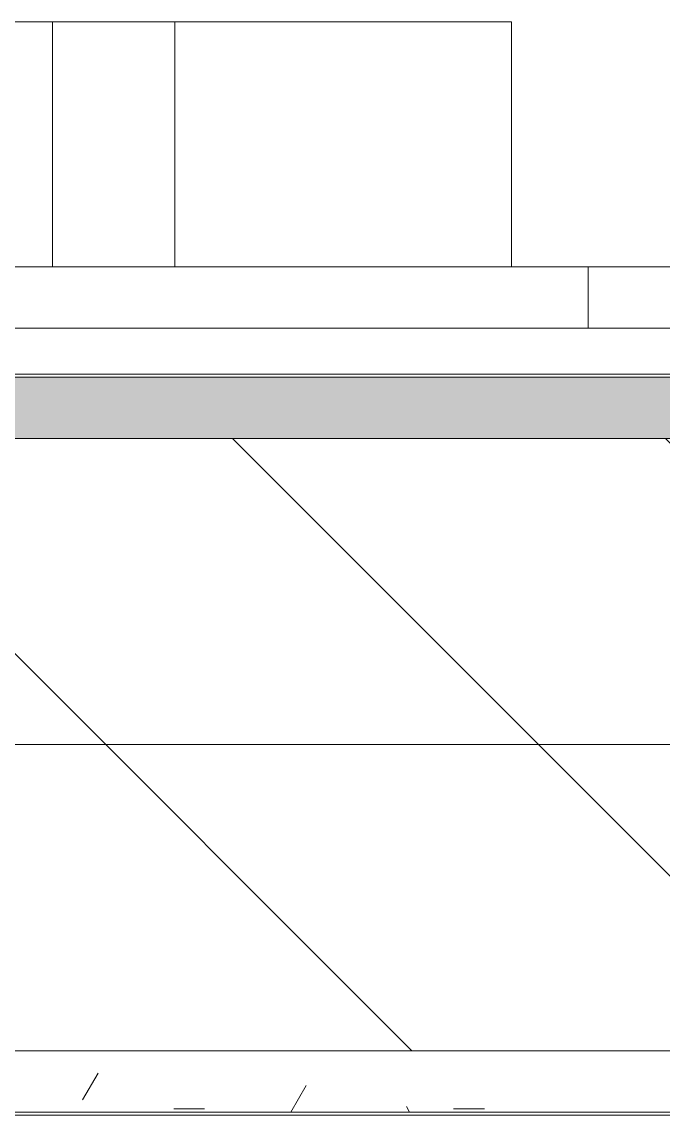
# Model space of a CAD drawing. Header units: millimetres. Extents: x -4185 to 186529, y -8553 to 29097.
# Drawn here: x 10557.5 to 10767, y 7679 to 8036 of the extents above; entities that cross this region are included whole.
import ezdxf

# ---------------------------------------------------------------- set-up
doc = ezdxf.new("R2010")
doc.units = ezdxf.units.MM
doc.linetypes.add('Осевая', pattern=[3175, 635, -476.25, 1587.5, -476.25])
for name, color, linetype, lineweight in [('A-WALL', 7, 'Continuous', 9), ('I-WALL', 7, 'Continuous', 9), ('Оси-2', 7, 'Осевая', 9)]:
    doc.layers.add(name, color=color, linetype=linetype, lineweight=lineweight)
for name, color, linetype, lineweight, true_color in [('A-WALL-1', 7, 'Continuous', 9, 0x3c3c3c), ('A-WALL-FNSH-1', 7, 'Continuous', 9, 0x3c3c3c), ('I-FURN-1', 7, 'Continuous', 9, 0xf0f0f0)]:
    doc.layers.add(name, color=color, linetype=linetype, lineweight=lineweight, true_color=true_color)
pattern_1 = [(0, (0, 0), (121.92, 30.48), [10.058, -81.382, 10.058, -81.382, -487.68]), (0, (0, 0), (121.92, 30.48), [-182.88, 10.058, -172.822, 10.058, -81.382, -213.36]), (0, (0, 0), (121.92, 30.48), [-457.2, 10.058, -50.902, 10.058, -142.342]), (120, (45.72, 15.24), (-87.356454, 90.34582), [10.058, -81.382, 10.058, -81.382, -487.68]), (120, (45.72, 15.24), (-87.356454, 90.34582), [-182.88, 10.058, -172.822, 10.058, -81.382, -213.36]), (120, (45.72, 15.24), (-87.356454, 90.34582), [-457.2, 10.058, -50.902, 10.058, -142.342]), (240, (60.96, 76.2), (-34.563546, -120.82582), [10.058, -81.382, 10.058, -81.382, -487.68]), (240, (60.96, 76.2), (-34.563546, -120.82582), [-182.88, 10.058, -172.822, 10.058, -81.382, -213.36]), (240, (60.96, 76.2), (-34.563546, -120.82582), [-457.2, 10.058, -50.902, 10.058, -142.342])]

# ---------------------------------------------------------------- blocks, each defined once
blk = doc.blocks.new('Бизиборд лего - бизиборд 1_21б-32328682-План размещения напольных электротехнических лючков и розеток 1 этажа в осях 1-12')
at = {"layer": 'I-FURN-1'}
for p, q in [((315, 100), (15, 100)), ((15, 100), (315, 100)), ((365, 100), (315, 100)), ((315, 100), (365, 100)), ((365, 100), (325, 100)), ((325, 100), (325, 20)), ((325, 20), (325, 100)), ((325, 100), (365, 100)), ((365, 100), (325, 100)), ((325, 100), (325, 20)), ((325, 20), (325, 100)), ((325, 100), (365, 100)), ((475, 100), (365, 100)), ((365, 100), (475, 100)), ((475, 100), (365, 100)), ((365, 100), (475, 100)), ((365, 20), (365, 100)), ((365, 100), (365, 20)), ((475, 20), (475, 100)), ((475, 100), (475, 20)), ((475, 20), (475, 100)), ((475, 100), (475, 20)), ((500, 20), (0, 20)), ((315, 20), (330, 20)), ((330, 20), (315, 20)), ((315, 20), (325, 20)), ((325, 20), (330, 20)), ((330, 20), (325, 20)), ((325, 20), (330, 20)), ((330, 20), (325, 20)), ((325, 20), (330, 20)), ((330, 20), (331.34, 20)), ((334.86, 20), (330, 20)), ((330, 20), (334.86, 20)), ((334.86, 20), (330, 20)), ((330, 20), (334.86, 20)), ((334.86, 20), (330, 20)), ((330, 20), (334.86, 20)), ((334.86, 20), (330, 20)), ((330, 20), (331.34, 20)), ((334.86, 20), (330, 20)), ((330, 20), (334.86, 20)), ((334.86, 20), (330, 20)), ((330, 20), (330.34, 20)), ((334.86, 20), (330, 20)), ((330, 20), (334.86, 20)), ((330.34, 20), (330, 20)), ((330, 20), (330.34, 20)), ((331.34, 20), (330, 20)), ((330, 20), (334.86, 20)), ((334.86, 20), (330, 20)), ((330, 20), (334.86, 20)), ((334.86, 20), (330, 20)), ((330, 20), (334.86, 20)), ((334.86, 20), (330, 20)), ((330, 20), (334.86, 20)), ((334.86, 20), (330, 20)), ((330, 20), (334.86, 20)), ((330.34, 20), (330, 20)), ((330, 20), (334.86, 20)), ((334.86, 20), (330, 20)), ((330, 20), (334.86, 20)), ((334.86, 20), (330, 20)), ((330, 20), (334.86, 20)), ((334.86, 20), (330, 20)), ((330, 20), (334.86, 20)), ((334.86, 20), (330, 20)), ((330, 20), (334.86, 20)), ((330.34, 20), (330, 20)), ((330, 20), (334.86, 20)), ((334.86, 20), (330, 20)), ((330, 20), (334.86, 20)), ((334.86, 20), (330, 20)), ((330, 20), (330.34, 20)), ((330.34, 20), (330, 20)), ((330, 20), (330.34, 20)), ((334.86, 20), (330, 20)), ((330, 20), (334.86, 20)), ((334.86, 20), (330, 20)), ((330, 20), (334.86, 20)), ((334.86, 20), (330, 20)), ((330, 20), (332.93, 20)), ((334.86, 20), (330, 20)), ((330, 20), (350, 20)), ((350, 20), (330, 20)), ((330.34, 20), (334.86, 20)), ((331.34, 20), (330.34, 20)), ((330.34, 20), (334.86, 20)), ((334.86, 20), (330.34, 20)), ((331.34, 20), (330.34, 20)), ((330.34, 20), (334.86, 20)), ((334.86, 20), (330.34, 20)), ((330.34, 20), (331.34, 20)), ((331.34, 20), (334.88, 20)), ((334.88, 20), (331.34, 20)), ((331.34, 20), (334.88, 20)), ((334.88, 20), (331.34, 20)), ((331.34, 20), (334.88, 20)), ((334.88, 20), (331.34, 20)), ((331.34, 20), (334.88, 20)), ((331.34, 20), (334.86, 20)), ((331.34, 20), (334.86, 20)), ((332.93, 20), (331.34, 20)), ((334.86, 20), (331.34, 20)), ((332.93, 20), (331.34, 20)), ((331.34, 20), (334.86, 20)), ((334.86, 20), (332.93, 20)), ((334.86, 20), (332.93, 20)), ((332.93, 20), (334.86, 20)), ((334.86, 20), (335, 20)), ((335, 20), (334.86, 20)), ((334.86, 20), (335, 20)), ((335, 20), (334.86, 20)), ((334.86, 20), (335, 20)), ((335, 20), (334.86, 20)), ((334.86, 20), (335, 20)), ((335, 20), (334.86, 20)), ((334.86, 20), (335, 20)), ((335, 20), (334.86, 20)), ((334.86, 20), (335, 20)), ((335, 20), (334.86, 20)), ((334.86, 20), (335, 20)), ((335, 20), (334.86, 20)), ((334.86, 20), (335, 20)), ((335, 20), (334.86, 20)), ((334.86, 20), (335, 20)), ((335, 20), (334.86, 20)), ((334.86, 20), (335, 20)), ((335, 20), (334.86, 20)), ((334.86, 20), (335, 20)), ((335, 20), (334.86, 20)), ((334.86, 20), (335, 20)), ((335, 20), (334.86, 20)), ((334.86, 20), (335, 20)), ((335, 20), (334.86, 20)), ((334.86, 20), (335, 20)), ((335, 20), (334.86, 20)), ((334.86, 20), (335, 20)), ((335, 20), (334.86, 20)), ((334.86, 20), (335, 20)), ((335, 20), (334.86, 20)), ((334.86, 20), (335, 20)), ((335, 20), (334.86, 20)), ((334.86, 20), (335, 20)), ((335, 20), (334.86, 20)), ((334.86, 20), (335, 20)), ((335, 20), (334.86, 20)), ((334.86, 20), (335, 20)), ((335, 20), (334.86, 20)), ((334.86, 20), (335, 20)), ((335, 20), (334.86, 20)), ((334.86, 20), (335, 20)), ((335, 20), (334.86, 20)), ((334.86, 20), (335, 20)), ((335, 20), (334.86, 20)), ((334.86, 20), (335, 20)), ((335, 20), (334.86, 20)), ((334.86, 20), (335, 20)), ((335, 20), (334.86, 20)), ((334.86, 20), (335, 20)), ((335, 20), (334.86, 20)), ((335, 20), (340, 20)), ((340, 20), (335, 20)), ((335, 20), (340, 20)), ((340, 20), (335, 20)), ((335, 20), (340, 20)), ((340, 20), (335, 20)), ((335, 20), (340, 20)), ((335, 20), (345, 20)), ((350, 20), (335, 20)), ((335, 20), (350, 20)), ((350, 20), (335, 20)), ((335, 20), (350, 20)), ((350, 20), (335, 20)), ((335, 20), (350, 20)), ((350, 20), (335, 20)), ((335, 20), (345, 20)), ((345, 20), (335, 20)), ((335, 20), (350, 20)), ((337.41, 20), (335, 20)), ((335, 20), (350, 20)), ((350, 20), (335, 20)), ((335, 20), (350, 20)), ((337.41, 20), (335, 20)), ((335, 20), (337.41, 20)), ((350, 20), (335, 20)), ((335, 20), (350, 20)), ((350, 20), (335, 20)), ((335, 20), (340, 20)), ((350, 20), (335, 20)), ((335, 20), (350, 20)), ((350, 20), (335, 20)), ((335, 20), (350, 20)), ((350, 20), (335, 20)), ((335, 20), (350, 20)), ((350, 20), (335, 20)), ((335, 20), (340, 20)), ((348.66, 20), (335, 20)), ((335, 20), (350, 20)), ((350, 20), (335, 20)), ((335, 20), (350, 20)), ((350, 20), (335, 20)), ((335, 20), (350, 20)), ((350, 20), (335, 20)), ((335, 20), (350, 20)), ((337.41, 20), (335, 20)), ((335, 20), (350, 20)), ((350, 20), (335, 20)), ((335, 20), (350, 20)), ((349.66, 20), (335, 20)), ((335, 20), (350, 20)), ((342.59, 20), (335, 20)), ((335, 20), (350, 20)), ((349.66, 20), (335, 20)), ((335, 20), (347.07, 20)), ((347.07, 20), (335, 20)), ((335, 20), (337.41, 20)), ((345, 20), (335, 20)), ((335, 20), (347.07, 20)), ((350, 20), (335, 20)), ((340, 20), (337.41, 20)), ((340, 20), (337.41, 20)), ((337.41, 20), (345, 20)), ((340, 20), (337.41, 20)), ((337.41, 20), (345, 20)), ((350, 20), (340, 20)), ((342.59, 20), (340, 20)), ((340, 20), (350, 20)), ((340, 20), (345, 20)), ((342.59, 20), (340, 20)), ((340.13, 20), (345, 20)), ((345, 20), (340.13, 20)), ((340.13, 20), (345, 20)), ((345, 20), (340.13, 20)), ((340.13, 20), (345, 20)), ((345, 20), (340.13, 20)), ((340.13, 20), (345, 20)), ((345, 20), (342.59, 20)), ((350, 20), (342.59, 20)), ((350, 20), (342.59, 20)), ((345, 20), (348.66, 20)), ((345, 20), (347.07, 20)), ((347.07, 20), (345, 20)), ((347.07, 20), (345, 20)), ((345, 20), (347.07, 20)), ((345, 20), (350, 20)), ((345, 20), (347.07, 20)), ((348.66, 20), (345, 20)), ((345.38, 20), (348.66, 20)), ((348.66, 20), (345.38, 20)), ((345.38, 20), (348.66, 20)), ((348.66, 20), (345.38, 20)), ((345.38, 20), (348.66, 20)), ((348.66, 20), (345.38, 20)), ((345.38, 20), (348.66, 20)), ((347.07, 20), (348.66, 20)), ((348.66, 20), (347.07, 20)), ((350, 20), (347.07, 20)), ((347.07, 20), (350, 20)), ((347.07, 20), (350, 20)), ((349.66, 20), (347.07, 20)), ((347.07, 20), (349.66, 20)), ((347.07, 20), (350, 20)), ((348.66, 20), (350, 20)), ((348.66, 20), (350, 20)), ((349.66, 20), (348.66, 20)), ((350, 20), (348.66, 20)), ((350, 20), (348.66, 20)), ((350, 20), (349.66, 20)), ((350, 20), (349.66, 20)), ((350, 20), (349.66, 20)), ((350, 20), (349.66, 20)), ((349.66, 20), (350, 20)), ((350, 20), (365, 20)), ((365, 20), (350, 20)), ((350, 20), (365, 20)), ((365, 20), (350, 20)), ((350, 20), (365, 20)), ((365, 20), (350, 20)), ((350, 20), (365, 20)), ((365, 20), (390, 20)), ((390, 20), (365, 20)), ((365, 20), (390, 20)), ((390, 20), (365, 20)), ((365, 20), (390, 20)), ((390, 20), (390.34, 20)), ((390.34, 20), (390, 20)), ((390, 20), (407.07, 20)), ((392.93, 20), (390, 20)), ((390, 20), (410, 20)), ((390.34, 20), (390, 20)), ((390, 20), (410, 20)), ((391.34, 20), (390, 20)), ((390, 20), (410, 20)), ((410, 20), (390, 20)), ((390, 20), (407.07, 20)), ((410, 20), (390, 20)), ((390, 20), (410, 20)), ((397.41, 20), (390, 20)), ((390, 20), (410, 20)), ((410, 20), (390, 20)), ((390, 20), (410, 20)), ((410, 20), (390, 20)), ((390, 20), (405, 20)), ((410, 20), (390, 20)), ((390, 20), (410, 20)), ((391.34, 20), (390, 20)), ((390, 20), (410, 20)), ((395, 20), (390, 20)), ((390, 20), (410, 20)), ((410, 20), (390, 20)), ((390, 20), (410, 20)), ((410, 20), (390, 20)), ((390, 20), (390.34, 20)), ((410, 20), (390, 20)), ((390, 20), (410, 20)), ((390.34, 20), (390, 20)), ((390, 20), (410, 20)), ((410, 20), (390, 20)), ((390, 20), (410, 20)), ((410, 20), (390, 20)), ((390, 20), (390.34, 20)), ((407.07, 20), (390, 20)), ((390, 20), (410, 20)), ((391.34, 20), (390, 20)), ((390, 20), (391.34, 20)), ((391.34, 20), (390, 20)), ((390, 20), (409.66, 20)), ((405, 20), (390, 20)), ((390, 20), (395, 20)), ((400, 20), (390, 20)), ((390, 20), (402.59, 20)), ((410, 20), (390, 20)), ((390, 20), (390.34, 20)), ((410, 20), (390, 20)), ((390, 20), (392.93, 20)), ((409.66, 20), (390, 20)), ((390, 20), (410, 20)), ((410, 20), (390, 20)), ((390.34, 20), (392.93, 20)), ((392.93, 20), (390.34, 20)), ((391.34, 20), (390.34, 20)), ((390.34, 20), (409.66, 20)), ((391.34, 20), (390.34, 20)), ((390.34, 20), (391.34, 20)), ((390.34, 20), (391.34, 20)), ((391.34, 20), (397.41, 20)), ((397.41, 20), (391.34, 20)), ((391.34, 20), (397.41, 20)), ((397.41, 20), (391.34, 20)), ((391.34, 20), (397.41, 20)), ((392.93, 20), (391.34, 20)), ((392.93, 20), (391.34, 20)), ((410, 20), (391.34, 20)), ((392.93, 20), (391.34, 20)), ((391.34, 20), (392.93, 20)), ((410, 20), (391.34, 20)), ((391.34, 20), (410, 20)), ((395, 20), (391.34, 20)), ((391.34, 20), (410, 20)), ((392.93, 20), (402.59, 20)), ((405, 20), (392.93, 20)), ((410, 20), (392.93, 20)), ((395, 20), (392.93, 20)), ((395, 20), (392.93, 20)), ((395, 20), (392.93, 20)), ((392.93, 20), (395, 20)), ((392.93, 20), (410, 20)), ((410, 20), (395, 20)), ((397.41, 20), (395, 20)), ((410, 20), (395, 20)), ((397.41, 20), (395, 20)), ((395, 20), (397.41, 20)), ((410, 20), (395, 20)), ((395, 20), (410, 20)), ((400, 20), (397.41, 20)), ((410, 20), (397.41, 20)), ((400, 20), (397.41, 20)), ((397.41, 20), (400, 20)), ((397.92, 20), (408.43, 20)), ((408.43, 20), (397.92, 20)), ((397.92, 20), (408.43, 20)), ((408.43, 20), (397.92, 20)), ((397.92, 20), (408.43, 20)), ((410, 20), (400, 20)), ((402.59, 20), (400, 20)), ((400, 20), (402.59, 20)), ((410, 20), (400, 20)), ((402.59, 20), (409.66, 20)), ((405, 20), (402.59, 20)), ((402.59, 20), (405, 20)), ((402.59, 20), (407.07, 20)), ((407.07, 20), (405, 20)), ((405, 20), (410, 20)), ((407.07, 20), (405, 20)), ((405, 20), (407.07, 20)), ((410, 20), (405, 20)), ((409.66, 20), (407.07, 20)), ((407.07, 20), (410, 20)), ((407.07, 20), (410, 20)), ((410, 20), (407.07, 20)), ((407.07, 20), (409.66, 20)), ((408.66, 20), (407.07, 20)), ((407.07, 20), (410, 20)), ((409.66, 20), (408.66, 20)), ((409.66, 20), (410, 20)), ((410, 20), (409.66, 20)), ((409.66, 20), (410, 20)), ((409.66, 20), (410, 20)), ((410, 20), (409.66, 20)), ((409.66, 20), (410, 20)), ((410, 20), (409.66, 20)), ((410, 20), (450, 20)), ((450, 20), (410, 20)), ((410, 20), (450, 20)), ((450, 20), (410, 20)), ((410, 20), (450, 20)), ((450, 20), (450.34, 20)), ((452.93, 20), (450, 20)), ((450, 20), (452.93, 20)), ((470, 20), (450, 20)), ((450, 20), (470, 20)), ((470, 20), (450, 20)), ((450, 20), (451.34, 20)), ((470, 20), (450, 20)), ((450, 20), (470, 20)), ((470, 20), (450, 20)), ((450, 20), (469.66, 20)), ((462.59, 20), (450, 20)), ((450, 20), (470, 20)), ((470, 20), (450, 20)), ((450, 20), (451.34, 20)), ((470, 20), (450, 20)), ((450, 20), (470, 20)), ((470, 20), (450, 20)), ((450, 20), (470, 20)), ((470, 20), (450, 20)), ((450, 20), (457.41, 20)), ((455, 20), (450, 20)), ((450, 20), (470, 20)), ((470, 20), (450, 20)), ((450, 20), (470, 20)), ((470, 20), (450, 20)), ((450, 20), (450.34, 20)), ((457.41, 20), (450, 20)), ((450, 20), (470, 20)), ((455, 20), (450, 20)), ((450, 20), (450.34, 20)), ((470, 20), (450, 20)), ((450, 20), (470, 20)), ((470, 20), (450, 20)), ((450, 20), (470, 20)), ((470, 20), (450, 20)), ((450, 20), (452.93, 20)), ((462.59, 20), (450, 20)), ((450, 20), (460, 20)), ((462.59, 20), (450, 20)), ((450, 20), (470, 20)), ((470, 20), (450, 20)), ((450, 20), (451.34, 20)), ((450.34, 20), (450, 20)), ((450, 20), (467.07, 20)), ((467.07, 20), (450, 20)), ((450, 20), (470, 20)), ((470, 20), (450, 20)), ((450, 20), (470, 20)), ((470, 20), (450, 20)), ((450, 20), (470, 20)), ((470, 20), (450, 20)), ((450, 20), (470, 20)), ((470, 20), (450, 20)), ((450.34, 20), (457.41, 20)), ((450.34, 20), (465, 20)), ((450.34, 20), (470, 20)), ((468.66, 20), (450.34, 20)), ((451.34, 20), (455, 20)), ((455, 20), (451.34, 20)), ((451.34, 20), (455, 20)), ((455, 20), (451.34, 20)), ((451.34, 20), (455, 20)), ((451.34, 20), (460, 20)), ((451.34, 20), (455, 20)), ((451.34, 20), (468.66, 20)), ((455, 20), (452.93, 20)), ((452.93, 20), (455, 20)), ((452.93, 20), (467.07, 20)), ((457.41, 20), (455, 20)), ((455, 20), (470, 20)), ((455, 20), (470, 20)), ((470, 20), (455, 20)), ((470, 20), (455, 20)), ((455.71, 20), (460, 20)), ((460, 20), (455.71, 20)), ((455.71, 20), (460, 20)), ((460, 20), (455.71, 20)), ((455.71, 20), (460, 20)), ((457.41, 20), (462.59, 20)), ((460, 20), (457.41, 20)), ((457.41, 20), (470, 20)), ((470, 20), (457.41, 20)), ((462.59, 20), (460, 20)), ((460, 20), (462.59, 20)), ((460, 20), (468.66, 20)), ((460.97, 20), (468.66, 20)), ((468.66, 20), (460.97, 20)), ((460.97, 20), (468.66, 20)), ((468.66, 20), (460.97, 20)), ((460.97, 20), (468.66, 20)), ((462.59, 20), (467.07, 20)), ((467.07, 20), (462.59, 20)), ((462.59, 20), (465, 20)), ((465, 20), (462.59, 20)), ((470, 20), (462.59, 20)), ((465, 20), (462.59, 20)), ((465, 20), (467.07, 20)), ((467.07, 20), (465, 20)), ((465, 20), (470, 20)), ((468.66, 20), (465, 20)), ((467.07, 20), (470, 20)), ((469.66, 20), (467.07, 20)), ((467.07, 20), (468.66, 20)), ((468.66, 20), (467.07, 20)), ((467.07, 20), (470, 20)), ((467.07, 20), (470, 20)), ((470, 20), (467.07, 20)), ((468.66, 20), (470, 20)), ((469.66, 20), (468.66, 20)), ((468.66, 20), (469.66, 20)), ((470, 20), (468.66, 20)), ((468.66, 20), (470, 20)), ((470, 20), (468.66, 20)), ((470, 20), (469.66, 20)), ((469.66, 20), (470, 20)), ((470, 20), (469.66, 20)), ((469.66, 20), (470, 20)), ((470, 20), (475, 20)), ((475, 20), (470, 20)), ((470, 20), (475, 20)), ((475, 20), (470, 20)), ((470, 20), (475, 20)), ((475, 20), (500, 20)), ((1000, 20), (500, 20)), ((500, 20), (500, 0)), ((500, 0), (500, 20)), ((500, 20), (524.01, 20)), ((500, 0), (500, 20)), ((500, 20), (500, 0)), ((0, 0), (500, 0)), ((330, 0), (290, 0)), ((290, 0), (330, 0)), ((330, 0), (290, 0)), ((340, 0), (330, 0)), ((330, 0), (332.93, 0)), ((330.34, 0), (330, 0)), ((330, 0), (340, 0)), ((340, 0), (330, 0)), ((330, 0), (340, 0)), ((340, 0), (330, 0)), ((330, 0), (340, 0)), ((340, 0), (330, 0)), ((330, 0), (330.34, 0)), ((332.93, 0), (330, 0)), ((330, 0), (340, 0)), ((340, 0), (330, 0)), ((330, 0), (340, 0)), ((340, 0), (330, 0)), ((330, 0), (340, 0)), ((335, 0), (330, 0)), ((330, 0), (335, 0)), ((340, 0), (330, 0)), ((330, 0), (340, 0)), ((340, 0), (330, 0)), ((330, 0), (340, 0)), ((330.34, 0), (330, 0)), ((330, 0), (340, 0)), ((340, 0), (330, 0)), ((330, 0), (331.34, 0)), ((340, 0), (330, 0)), ((330, 0), (340, 0)), ((340, 0), (330, 0)), ((330, 0), (340, 0)), ((340, 0), (330, 0)), ((330, 0), (340, 0)), ((340, 0), (330, 0)), ((330, 0), (340, 0)), ((340, 0), (330, 0)), ((330, 0), (340, 0)), ((332.93, 0), (330, 0)), ((330, 0), (340, 0)), ((340, 0), (330, 0)), ((330, 0), (340, 0)), ((330.34, 0), (330, 0)), ((330, 0), (335, 0)), ((340, 0), (330, 0)), ((330, 0), (330.34, 0)), ((332.93, 0), (330, 0)), ((330, 0), (330.34, 0)), ((340, 0), (330, 0)), ((330, 0), (340, 0)), ((340, 0), (330, 0)), ((330, 0), (340, 0)), ((340, 0), (330, 0)), ((330, 0), (340, 0)), ((350, 0), (330, 0)), ((330, 0), (350, 0)), ((340, 0), (330.34, 0)), ((330.34, 0), (337.41, 0)), ((340, 0), (330.34, 0)), ((331.34, 0), (330.34, 0)), ((330.34, 0), (340, 0)), ((330.34, 0), (335, 0)), ((334.88, 0), (331.34, 0)), ((331.34, 0), (334.88, 0)), ((334.88, 0), (331.34, 0)), ((331.34, 0), (340, 0)), ((332.93, 0), (331.34, 0)), ((332.93, 0), (340, 0)), ((340, 0), (332.93, 0)), ((340, 0), (332.93, 0)), ((335, 0), (332.93, 0)), ((340, 0), (332.93, 0)), ((340, 0), (335, 0)), ((335, 0), (340, 0)), ((340, 0), (335, 0)), ((340, 0), (335, 0)), ((335, 0), (340, 0)), ((337.41, 0), (335, 0)), ((335, 0), (337.41, 0)), ((335, 0), (340, 0)), ((337.41, 0), (340, 0)), ((340, 0), (337.41, 0)), ((337.41, 0), (340, 0)), ((340.13, 0), (340, 0)), ((340, 0), (340.13, 0)), ((340.13, 0), (340, 0)), ((340, 0), (340.13, 0)), ((340.13, 0), (340, 0)), ((340, 0), (340.13, 0)), ((340.13, 0), (340, 0)), ((340, 0), (340.13, 0)), ((340.13, 0), (340, 0)), ((340, 0), (340.13, 0)), ((340.13, 0), (340, 0)), ((340, 0), (340.13, 0)), ((340.13, 0), (340, 0)), ((340, 0), (340.13, 0)), ((340.13, 0), (340, 0)), ((340, 0), (340.13, 0)), ((340.13, 0), (340, 0)), ((340, 0), (340.13, 0)), ((340.13, 0), (340, 0)), ((340, 0), (340.13, 0)), ((340.13, 0), (340, 0)), ((340, 0), (340.13, 0)), ((340.13, 0), (340, 0)), ((340, 0), (340.13, 0)), ((340.13, 0), (340, 0)), ((340, 0), (340.13, 0)), ((340.13, 0), (340, 0)), ((340, 0), (340.13, 0)), ((340.13, 0), (340, 0)), ((340, 0), (340.13, 0)), ((340.13, 0), (340, 0)), ((340, 0), (340.13, 0)), ((340.13, 0), (340, 0)), ((340, 0), (340.13, 0)), ((340.13, 0), (340, 0)), ((340, 0), (340.13, 0)), ((340.13, 0), (340, 0)), ((340, 0), (340.13, 0)), ((340.13, 0), (340, 0)), ((340, 0), (340.13, 0)), ((340.13, 0), (340, 0)), ((340, 0), (340.13, 0)), ((340.13, 0), (340, 0)), ((340, 0), (340.13, 0)), ((340.13, 0), (340, 0)), ((340, 0), (340.13, 0)), ((340.13, 0), (340, 0)), ((340, 0), (340.13, 0)), ((340.13, 0), (340, 0)), ((340, 0), (340.13, 0)), ((340.13, 0), (340, 0)), ((340, 0), (340.13, 0)), ((345, 0), (340.13, 0)), ((340.13, 0), (345, 0)), ((345, 0), (340.13, 0)), ((345, 0), (340.13, 0)), ((340.13, 0), (350, 0)), ((350, 0), (340.13, 0)), ((340.13, 0), (350, 0)), ((350, 0), (340.13, 0)), ((340.13, 0), (347.07, 0)), ((350, 0), (340.13, 0)), ((340.13, 0), (350, 0)), ((348.66, 0), (340.13, 0)), ((340.13, 0), (350, 0)), ((348.66, 0), (340.13, 0)), ((340.13, 0), (350, 0)), ((348.66, 0), (340.13, 0)), ((340.13, 0), (350, 0)), ((350, 0), (340.13, 0)), ((340.13, 0), (350, 0)), ((350, 0), (340.13, 0)), ((340.13, 0), (350, 0)), ((350, 0), (340.13, 0)), ((340.13, 0), (350, 0)), ((350, 0), (340.13, 0)), ((340.13, 0), (350, 0)), ((345, 0), (340.13, 0)), ((340.13, 0), (350, 0)), ((349.66, 0), (340.13, 0)), ((340.13, 0), (350, 0)), ((345, 0), (340.13, 0)), ((340.13, 0), (347.07, 0)), ((350, 0), (340.13, 0)), ((340.13, 0), (350, 0)), ((350, 0), (340.13, 0)), ((340.13, 0), (350, 0)), ((350, 0), (340.13, 0)), ((340.13, 0), (348.66, 0)), ((350, 0), (340.13, 0)), ((340.13, 0), (350, 0)), ((350, 0), (340.13, 0)), ((340.13, 0), (350, 0)), ((350, 0), (340.13, 0)), ((340.13, 0), (350, 0)), ((345, 0), (340.13, 0)), ((340.13, 0), (342.59, 0)), ((342.59, 0), (340.13, 0)), ((340.13, 0), (350, 0)), ((345, 0), (340.13, 0)), ((340.13, 0), (348.66, 0)), ((342.59, 0), (340.13, 0)), ((340.13, 0), (349.66, 0)), ((350, 0), (340.13, 0)), ((340.13, 0), (350, 0)), ((350, 0), (340.13, 0)), ((340.13, 0), (350, 0)), ((342.59, 0), (347.07, 0)), ((345, 0), (342.59, 0)), ((350, 0), (342.59, 0)), ((350, 0), (345, 0)), ((350, 0), (345, 0)), ((350, 0), (345, 0)), ((347.07, 0), (345, 0)), ((350, 0), (345, 0)), ((350, 0), (345, 0)), ((348.66, 0), (345.38, 0)), ((345.38, 0), (348.66, 0)), ((348.66, 0), (345.38, 0)), ((347.07, 0), (348.66, 0)), ((347.07, 0), (350, 0)), ((348.66, 0), (347.07, 0)), ((347.07, 0), (349.66, 0)), ((348.66, 0), (350, 0)), ((350, 0), (348.66, 0)), ((350, 0), (348.66, 0)), ((350, 0), (348.66, 0)), ((348.66, 0), (349.66, 0)), ((349.66, 0), (348.66, 0)), ((348.66, 0), (349.66, 0)), ((350, 0), (349.66, 0)), ((349.66, 0), (350, 0)), ((350, 0), (349.66, 0)), ((349.66, 0), (350, 0)), ((349.66, 0), (350, 0)), ((349.66, 0), (350, 0)), ((390, 0), (350, 0)), ((350, 0), (390, 0)), ((390, 0), (350, 0)), ((392.93, 0), (390, 0)), ((390, 0), (409.66, 0)), ((410, 0), (390, 0)), ((390, 0), (410, 0)), ((391.34, 0), (390, 0)), ((390, 0), (391.34, 0)), ((410, 0), (390, 0)), ((390, 0), (410, 0)), ((392.93, 0), (390, 0)), ((390, 0), (405, 0)), ((410, 0), (390, 0)), ((390, 0), (390.34, 0)), ((410, 0), (390, 0)), ((390, 0), (390.34, 0)), ((410, 0), (390, 0)), ((390, 0), (408.66, 0)), ((408.66, 0), (390, 0)), ((390, 0), (408.66, 0)), ((410, 0), (390, 0)), ((390, 0), (410, 0)), ((410, 0), (390, 0)), ((390, 0), (410, 0)), ((410, 0), (390, 0)), ((390, 0), (408.66, 0)), ((391.34, 0), (390, 0)), ((390, 0), (391.34, 0)), ((410, 0), (390, 0)), ((390, 0), (410, 0)), ((410, 0), (390, 0)), ((390, 0), (410, 0)), ((410, 0), (390, 0)), ((390, 0), (410, 0)), ((395, 0), (390, 0)), ((390, 0), (410, 0)), ((410, 0), (390, 0)), ((390, 0), (410, 0)), ((410, 0), (390, 0)), ((390, 0), (410, 0)), ((390.34, 0), (390, 0)), ((390, 0), (397.41, 0)), ((410, 0), (390, 0)), ((390, 0), (402.59, 0)), ((395, 0), (390, 0)), ((390, 0), (409.66, 0)), ((392.93, 0), (390, 0)), ((390, 0), (395, 0)), ((409.66, 0), (390, 0)), ((390, 0), (410, 0)), ((410, 0), (390, 0)), ((390, 0), (410, 0)), ((410, 0), (390, 0)), ((390, 0), (410, 0)), ((410, 0), (390, 0)), ((390, 0), (410, 0)), ((390.34, 0), (392.93, 0)), ((390.34, 0), (392.93, 0)), ((410, 0), (390.34, 0)), ((397.41, 0), (391.34, 0)), ((391.34, 0), (397.41, 0)), ((397.41, 0), (391.34, 0)), ((397.41, 0), (391.34, 0)), ((391.34, 0), (392.93, 0)), ((402.59, 0), (391.34, 0)), ((391.34, 0), (409.66, 0)), ((410, 0), (392.93, 0)), ((392.93, 0), (395, 0)), ((397.41, 0), (392.93, 0)), ((392.93, 0), (407.07, 0)), ((392.93, 0), (410, 0)), ((395, 0), (392.93, 0)), ((395, 0), (410, 0)), ((397.41, 0), (395, 0)), ((410, 0), (395, 0)), ((400, 0), (395, 0)), ((395, 0), (400, 0)), ((410, 0), (397.41, 0)), ((410, 0), (397.41, 0)), ((400, 0), (397.41, 0)), ((397.41, 0), (410, 0)), ((402.59, 0), (397.92, 0)), ((397.92, 0), (402.59, 0)), ((402.59, 0), (397.92, 0)), ((402.59, 0), (400, 0)), ((402.59, 0), (400, 0)), ((400, 0), (405, 0)), ((410, 0), (402.59, 0)), ((405, 0), (402.59, 0)), ((402.59, 0), (405, 0)), ((405, 0), (402.59, 0)), ((408.43, 0), (403.18, 0)), ((403.18, 0), (408.43, 0)), ((408.43, 0), (403.18, 0)), ((405, 0), (410, 0)), ((407.07, 0), (405, 0)), ((405, 0), (407.07, 0)), ((407.07, 0), (405, 0)), ((405, 0), (408.66, 0)), ((407.07, 0), (410, 0)), ((408.66, 0), (407.07, 0)), ((407.07, 0), (410, 0)), ((408.66, 0), (407.07, 0)), ((408.66, 0), (409.66, 0)), ((410, 0), (408.66, 0)), ((408.66, 0), (410, 0)), ((408.66, 0), (410, 0)), ((409.66, 0), (408.66, 0)), ((409.66, 0), (408.66, 0)), ((408.66, 0), (410, 0)), ((409.66, 0), (410, 0)), ((409.66, 0), (410, 0)), ((409.66, 0), (410, 0)), ((410, 0), (409.66, 0)), ((409.66, 0), (410, 0)), ((410, 0), (409.66, 0)), ((410, 0), (409.66, 0)), ((450, 0), (410, 0)), ((410, 0), (450, 0)), ((450, 0), (410, 0)), ((450.34, 0), (450, 0)), ((450, 0), (450.34, 0)), ((450.34, 0), (450, 0)), ((450, 0), (450.34, 0)), ((450.34, 0), (450, 0)), ((450, 0), (450.34, 0)), ((450.34, 0), (450, 0)), ((450, 0), (450.34, 0)), ((450.34, 0), (450, 0)), ((450, 0), (450.34, 0)), ((450.34, 0), (450, 0)), ((450, 0), (450.34, 0)), ((450.34, 0), (450, 0)), ((450, 0), (450.34, 0)), ((450.34, 0), (450, 0)), ((450, 0), (450.34, 0)), ((450.34, 0), (450, 0)), ((450, 0), (450.34, 0)), ((450.34, 0), (450, 0)), ((450, 0), (450.34, 0)), ((450.34, 0), (450, 0)), ((450, 0), (450.34, 0)), ((450.34, 0), (450, 0)), ((450, 0), (450.34, 0)), ((450.34, 0), (450, 0)), ((450, 0), (450.34, 0)), ((450.34, 0), (450, 0)), ((450, 0), (450.34, 0)), ((450.34, 0), (450, 0)), ((450, 0), (450.34, 0)), ((450.34, 0), (450, 0)), ((450, 0), (450.34, 0)), ((450.34, 0), (450, 0)), ((450, 0), (450.34, 0)), ((450.34, 0), (450, 0)), ((450, 0), (450.34, 0)), ((450.34, 0), (450, 0)), ((450, 0), (450.34, 0)), ((450.34, 0), (450, 0)), ((450, 0), (450.34, 0)), ((450.34, 0), (450, 0)), ((450, 0), (450.34, 0)), ((450.34, 0), (450, 0)), ((450, 0), (450.34, 0)), ((450.34, 0), (450, 0)), ((450, 0), (450.34, 0)), ((450.34, 0), (450, 0)), ((450, 0), (450.34, 0)), ((450.34, 0), (450, 0)), ((450, 0), (450.34, 0)), ((450.34, 0), (450, 0)), ((450, 0), (450.34, 0)), ((470, 0), (450, 0)), ((450, 0), (470, 0)), ((450.43, 0), (450.34, 0)), ((450.34, 0), (450.43, 0)), ((450.43, 0), (450.34, 0)), ((450.34, 0), (450.43, 0)), ((450.43, 0), (450.34, 0)), ((450.34, 0), (450.43, 0)), ((450.43, 0), (450.34, 0)), ((450.34, 0), (450.43, 0)), ((450.43, 0), (450.34, 0)), ((450.34, 0), (450.43, 0)), ((450.43, 0), (450.34, 0)), ((450.34, 0), (450.43, 0)), ((450.43, 0), (450.34, 0)), ((450.34, 0), (450.43, 0)), ((450.43, 0), (450.34, 0)), ((450.34, 0), (450.43, 0)), ((450.43, 0), (450.34, 0)), ((450.34, 0), (450.43, 0)), ((450.43, 0), (450.34, 0)), ((450.34, 0), (450.43, 0)), ((450.43, 0), (450.34, 0)), ((450.34, 0), (450.43, 0)), ((450.43, 0), (450.34, 0)), ((450.34, 0), (450.43, 0)), ((450.43, 0), (450.34, 0)), ((450.34, 0), (450.43, 0)), ((450.43, 0), (450.34, 0)), ((450.34, 0), (450.43, 0)), ((450.43, 0), (450.34, 0)), ((450.34, 0), (450.43, 0)), ((450.43, 0), (450.34, 0)), ((450.34, 0), (450.43, 0)), ((450.43, 0), (450.34, 0)), ((450.34, 0), (450.43, 0)), ((450.43, 0), (450.34, 0)), ((450.34, 0), (450.43, 0)), ((450.43, 0), (450.34, 0)), ((450.34, 0), (450.43, 0)), ((450.43, 0), (450.34, 0)), ((450.34, 0), (450.43, 0)), ((450.43, 0), (450.34, 0)), ((450.34, 0), (450.43, 0)), ((450.43, 0), (450.34, 0)), ((450.34, 0), (450.43, 0)), ((450.43, 0), (450.34, 0)), ((450.34, 0), (450.43, 0)), ((450.43, 0), (450.34, 0)), ((450.34, 0), (450.43, 0)), ((450.43, 0), (450.34, 0)), ((450.34, 0), (450.43, 0)), ((450.43, 0), (450.34, 0)), ((450.34, 0), (450.43, 0)), ((465, 0), (450.43, 0)), ((450.43, 0), (469.66, 0)), ((451.34, 0), (450.43, 0)), ((450.43, 0), (470, 0)), ((470, 0), (450.43, 0)), ((450.43, 0), (467.07, 0)), ((470, 0), (450.43, 0)), ((450.43, 0), (470, 0)), ((462.59, 0), (450.43, 0)), ((450.43, 0), (451.34, 0)), ((452.93, 0), (450.43, 0)), ((450.43, 0), (452.93, 0)), ((452.93, 0), (450.43, 0)), ((450.43, 0), (470, 0)), ((452.93, 0), (450.43, 0)), ((450.43, 0), (457.41, 0)), ((470, 0), (450.43, 0)), ((450.43, 0), (470, 0)), ((470, 0), (450.43, 0)), ((450.43, 0), (470, 0)), ((470, 0), (450.43, 0)), ((450.43, 0), (452.93, 0)), ((470, 0), (450.43, 0)), ((450.43, 0), (455, 0)), ((452.93, 0), (450.43, 0)), ((450.43, 0), (452.93, 0)), ((470, 0), (450.43, 0)), ((450.43, 0), (470, 0)), ((470, 0), (450.43, 0)), ((450.43, 0), (470, 0)), ((470, 0), (450.43, 0)), ((450.43, 0), (470, 0)), ((470, 0), (450.43, 0)), ((450.43, 0), (470, 0)), ((470, 0), (450.43, 0)), ((450.43, 0), (470, 0)), ((470, 0), (450.43, 0)), ((450.43, 0), (452.93, 0)), ((451.34, 0), (450.43, 0)), ((450.43, 0), (451.34, 0)), ((451.34, 0), (450.43, 0)), ((450.43, 0), (451.34, 0)), ((451.34, 0), (450.43, 0)), ((450.43, 0), (452.93, 0)), ((451.34, 0), (450.43, 0)), ((450.43, 0), (455, 0)), ((455, 0), (450.43, 0)), ((450.43, 0), (460, 0)), ((470, 0), (450.43, 0)), ((450.43, 0), (470, 0)), ((470, 0), (450.43, 0)), ((450.43, 0), (470, 0)), ((455, 0), (451.34, 0)), ((451.34, 0), (455, 0)), ((455, 0), (451.34, 0)), ((455, 0), (451.34, 0)), ((451.34, 0), (469.66, 0)), ((452.93, 0), (451.34, 0)), ((451.34, 0), (452.93, 0)), ((452.93, 0), (451.34, 0)), ((451.34, 0), (467.07, 0)), ((452.93, 0), (451.34, 0)), ((465, 0), (451.34, 0)), ((470, 0), (452.93, 0)), ((452.93, 0), (470, 0)), ((470, 0), (452.93, 0)), ((457.41, 0), (452.93, 0)), ((452.93, 0), (457.41, 0)), ((462.59, 0), (452.93, 0)), ((452.93, 0), (462.59, 0)), ((452.93, 0), (455, 0)), ((469.66, 0), (452.93, 0)), ((452.93, 0), (455, 0)), ((455, 0), (452.93, 0)), ((455, 0), (452.93, 0)), ((452.93, 0), (455, 0)), ((470, 0), (455, 0)), ((455, 0), (470, 0)), ((455, 0), (457.41, 0)), ((455, 0), (457.41, 0)), ((457.41, 0), (455, 0)), ((457.41, 0), (455, 0)), ((455, 0), (457.41, 0)), ((455, 0), (470, 0)), ((470, 0), (455, 0)), ((460, 0), (455.71, 0)), ((455.71, 0), (460, 0)), ((460, 0), (455.71, 0)), ((460, 0), (457.41, 0)), ((457.41, 0), (470, 0)), ((457.41, 0), (470, 0)), ((457.41, 0), (460, 0)), ((457.41, 0), (460, 0)), ((468.66, 0), (457.41, 0)), ((460, 0), (457.41, 0)), ((457.41, 0), (460, 0)), ((462.59, 0), (460, 0)), ((460, 0), (470, 0)), ((460, 0), (465, 0)), ((462.59, 0), (460, 0)), ((460, 0), (462.59, 0)), ((460, 0), (470, 0)), ((468.66, 0), (460.97, 0)), ((460.97, 0), (468.66, 0)), ((468.66, 0), (460.97, 0)), ((467.07, 0), (462.59, 0)), ((465, 0), (462.59, 0)), ((465, 0), (462.59, 0)), ((462.59, 0), (470, 0)), ((465, 0), (462.59, 0)), ((462.59, 0), (465, 0)), ((470, 0), (465, 0)), ((467.07, 0), (465, 0)), ((470, 0), (465, 0)), ((465, 0), (467.07, 0)), ((467.07, 0), (465, 0)), ((465, 0), (467.07, 0)), ((468.66, 0), (465, 0)), ((467.07, 0), (470, 0)), ((470, 0), (467.07, 0)), ((468.66, 0), (467.07, 0)), ((467.07, 0), (469.66, 0)), ((467.07, 0), (469.66, 0)), ((468.66, 0), (467.07, 0)), ((467.07, 0), (468.66, 0)), ((469.66, 0), (468.66, 0)), ((470, 0), (468.66, 0)), ((469.66, 0), (468.66, 0)), ((468.66, 0), (469.66, 0)), ((470, 0), (468.66, 0)), ((469.66, 0), (470, 0)), ((469.66, 0), (470, 0)), ((470, 0), (469.66, 0)), ((470, 0), (469.66, 0)), ((469.66, 0), (470, 0)), ((469.66, 0), (470, 0)), ((470, 0), (469.66, 0)), ((469.66, 0), (470, 0)), ((530, 0), (470, 0)), ((470, 0), (530, 0)), ((500, 0), (470, 0)), ((500, 0), (1000, 0)), ((530, 0), (500, 0))]:
    blk.add_line(p, q, dxfattribs=at)

msp = doc.modelspace()

# ---------------------------------------------------------------- hatches: boundary and pattern name
at = {"layer": 'I-WALL'}
h = msp.add_hatch(dxfattribs=at)
h.set_pattern_fill('FP_84', color=256, style=0, pattern_type=2)
h.set_pattern_definition(pattern_1)
h.paths.add_polyline_path([(12760, 7900), (12760, 7920), (7660, 7920), (7660, 7900), (12363.68, 7900)])
h = msp.add_hatch(dxfattribs=at)
h.set_pattern_fill('FP_18', color=256, style=0, pattern_type=2)
h.set_pattern_definition([(135, (0, 0), (-70.7107, -70.7107), [])])
h.paths.add_polyline_path([(8260, 7700), (12160, 7700), (12160, 7900), (8260, 7900)])
h = msp.add_hatch(dxfattribs=at)
h.set_pattern_fill('FP_84', color=256, style=0, pattern_type=2)
h.set_pattern_definition(pattern_1)
h.paths.add_polyline_path([(11459, 7680), (11480, 7680), (11480, 7700), (8740, 7700), (8740, 7680), (11402, 7680)])

# ---------------------------------------------------------------- linework, layer by layer
at = {"layer": 'A-WALL'}
msp.add_line((11460, 7680), (8760, 7680), dxfattribs=at)
at = {"layer": 'A-WALL-1'}
for p, q in [((12160, 7900), (8260, 7900)), ((12160, 7700), (8260, 7700))]:
    msp.add_line(p, q, dxfattribs=at)
at = {"layer": 'A-WALL-FNSH-1'}
for p, q in [((12825, 7921), (7660, 7921)), ((7660, 7920), (12825, 7920)), ((8761, 7679), (11459, 7679))]:
    msp.add_line(p, q, dxfattribs=at)
at = {"layer": 'Оси-2'}
msp.add_line((-885.17, 7800), (36057, 7800), dxfattribs=at)

# ---------------------------------------------------------------- block references
at = {"layer": 'I-FURN-1'}
msp.add_blockref('Бизиборд лего - бизиборд 1_21б-32328682-План размещения напольных электротехнических лючков и розеток 1 этажа в осях 1-12', (10242.5, 7936), dxfattribs=at)

doc.saveas('drawing.dxf')
